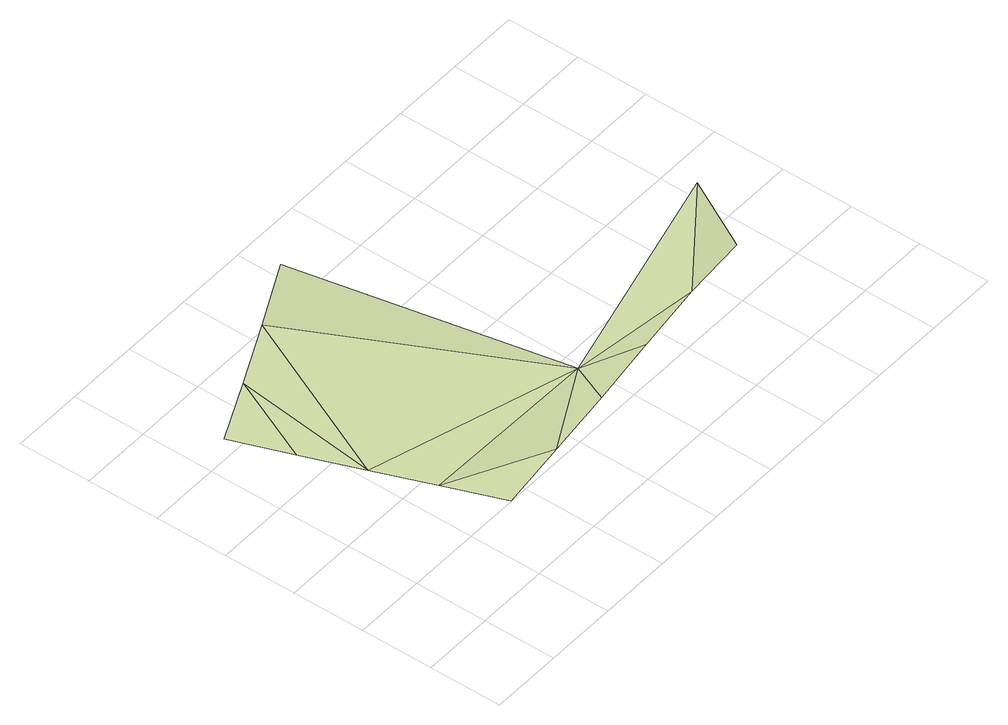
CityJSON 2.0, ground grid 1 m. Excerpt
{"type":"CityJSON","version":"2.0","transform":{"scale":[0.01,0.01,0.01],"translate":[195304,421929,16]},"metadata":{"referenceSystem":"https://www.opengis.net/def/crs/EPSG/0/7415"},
"CityObjects":{
"landuse1":{"type":"LandUse","attributes":{"3df_class":"Terrain","bgt_fysiekvoorkomen":"erf","bgt_status":"bestaand","identificatienamespace":"NL.IMGeo","onbegroeidterreindeeloptalud":"false","relatievehoogteligging":0,"aantal_punten":0},"geometry":[{"type":"MultiSurface","lod":"1","boundaries":[[[0,1,2]],[[0,3,1]],[[4,0,2]],[[5,4,2]],[[2,6,5]],[[2,7,6]],[[6,7,8]],[[2,9,7]],[[2,10,9]],[[11,12,13]],[[9,11,13]],[[10,11,9]],[[14,10,2]]]}]}
},
"vertices":[
[570,150,45],[715,257,45],[386,170,48],[669,163,37],[470,137,43],[371,124,41],[272,111,41],[140,178,42],[172,98,41],[109,257,42],[219,499,47],[132,458,44],[45,417,45],[77,337,43],[306,541,53]
]}
